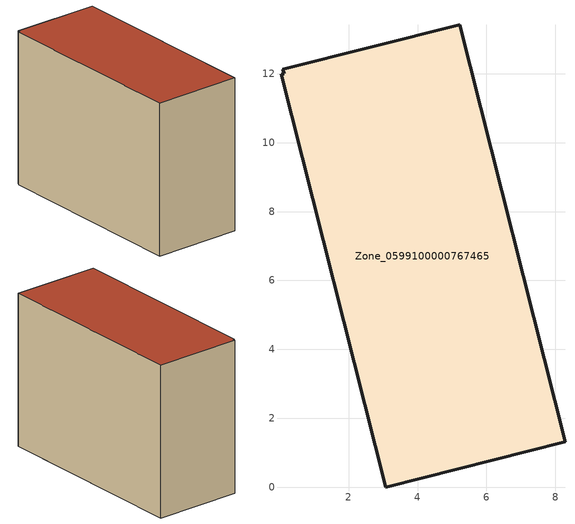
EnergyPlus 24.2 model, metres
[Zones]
Zone_0599100000767465
 floor ground (C_G): 0.09,12.13 5.23,13.42 8.28,1.31 3.07,0 0.03,11.98 0.12,12 z0
 wall outside (C_F): 8.28,1.31 5.23,13.42 0.09,12.13 0.12,12 0.03,11.98 3.07,0 8.28,1.31 z0:9.31
 roof outside (C_R): 5.23,13.42 0.09,12.13 0.12,12 0.03,11.98 3.07,0 8.28,1.31 z9.31
[BUILDING]
Pand.0599100000767465: North Axis=0; Terrain=City; Loads Convergence Tolerance Value=0.04; Temperature Convergence Tolerance Value=0.4; Solar Distribution=FullExterior; Maximum Number of Warmup Days=25; Minimum Number of Warmup Days=1
[Site:Location]
Rotterdam.The.Hague.AP_ZH_NLD Design_Conditions: Latitude=51.96; Longitude=4.45; Time Zone=1; Elevation=-4.5
[SITE:GROUNDTEMPERATURE:BUILDINGSURFACE]
18, 18, 18, 18, 18, 18, 18, 18, 18, 18, 18, 18
[MATERIAL] Thermal Absorptance=0.9; Solar Absorptance=0.7; Visible Absorptance=0.7
Name | Roughness | Thickness | Conductivity | Density | Specific Heat
G.TI.2006-2014 | MediumSmooth | 0.15 | 0.06 | 540 | 1210
F.TI.2006-2014 | Rough | 0.3 | 0.12 | 1920 | 840
R.TI.2006-2014 | MediumRough | 0.2 | 0.08 | 1500 | 1000
[CONSTRUCTION]
C_G: G.TI.2006-2014
C_F: F.TI.2006-2014
C_R: R.TI.2006-2014
[ZONE]
Zone_0599100000767465: Type=1; Multiplier=1; Ceiling Height=Autocalculate; Volume=Autocalculate; Floor Area=autocalculate; Part of Total Floor Area=Yes
[ZONEINFILTRATION:DESIGNFLOWRATE]
Infil_Zone_0599100000767465: Zone or ZoneList or Space or SpaceList=Zone_0599100000767465; Schedule=AlwaysOn; Design Flow Rate Calculation Method=Flow/Area; Flow Rate per Floor Area=0.0015; Constant Term Coefficient=1; Temperature Term Coefficient=0; Velocity Term Coefficient=0; Velocity Squared Term Coefficient=0
[HVACTEMPLATE:ZONE:IDEALLOADSAIRSYSTEM]
Zone_0599100000767465: Maximum Heating Supply Air Temperature=50; Minimum Cooling Supply Air Temperature=13; Maximum Heating Supply Air Humidity Ratio=0.0156; Minimum Cooling Supply Air Humidity Ratio=0.0077; Heating Limit=NoLimit; Cooling Limit=NoLimit; Dehumidification Control Type=ConstantSensibleHeatRatio; Cooling Sensible Heat Ratio=0.7; Dehumidification Setpoint=60; Humidification Control Type=None; Humidification Setpoint=30; Outdoor Air Method=None; Outdoor Air Flow Rate per Person=0.00944; Outdoor Air Flow Rate per Zone Floor Area=0; Outdoor Air Flow Rate per Zone=0; Demand Controlled Ventilation Type=None; Outdoor Air Economizer Type=NoEconomizer; Heat Recovery Type=None; Sensible Heat Recovery Effectiveness=0.7; Latent Heat Recovery Effectiveness=0.65
[ZONECONTROL:THERMOSTAT]
ThermostatControl_Zone_0599100000767465: Zone or ZoneList=Zone_0599100000767465; Control Type Schedule=DualSetpointControlType; Control 1=Thermostat_Zone_0599100000767465; Temperature Difference Between Cutout And Setpoint=0
[THERMOSTATSETPOINT:DUALSETPOINT]
Thermostat_Zone_0599100000767465: Heating Setpoint Temperature Schedule=HeatingSetpoint_Zone_0599100000767465; Cooling Setpoint Temperature Schedule=CoolingSetpoint_Zone_0599100000767465
[SCHEDULE:COMPACT]
HeatingSetpoint_Zone_0599100000767465: Through: 12/31, For: AllDays, Until: 24:00, 21
CoolingSetpoint_Zone_0599100000767465: Through: 12/31, For: AllDays, Until: 24:00, 24
DualSetpointControlType: Through: 12/31, For: AllDays, Until: 24:00, 4
AlwaysOn: Through: 12/31, For: AllDays, Until: 24:00, 1
